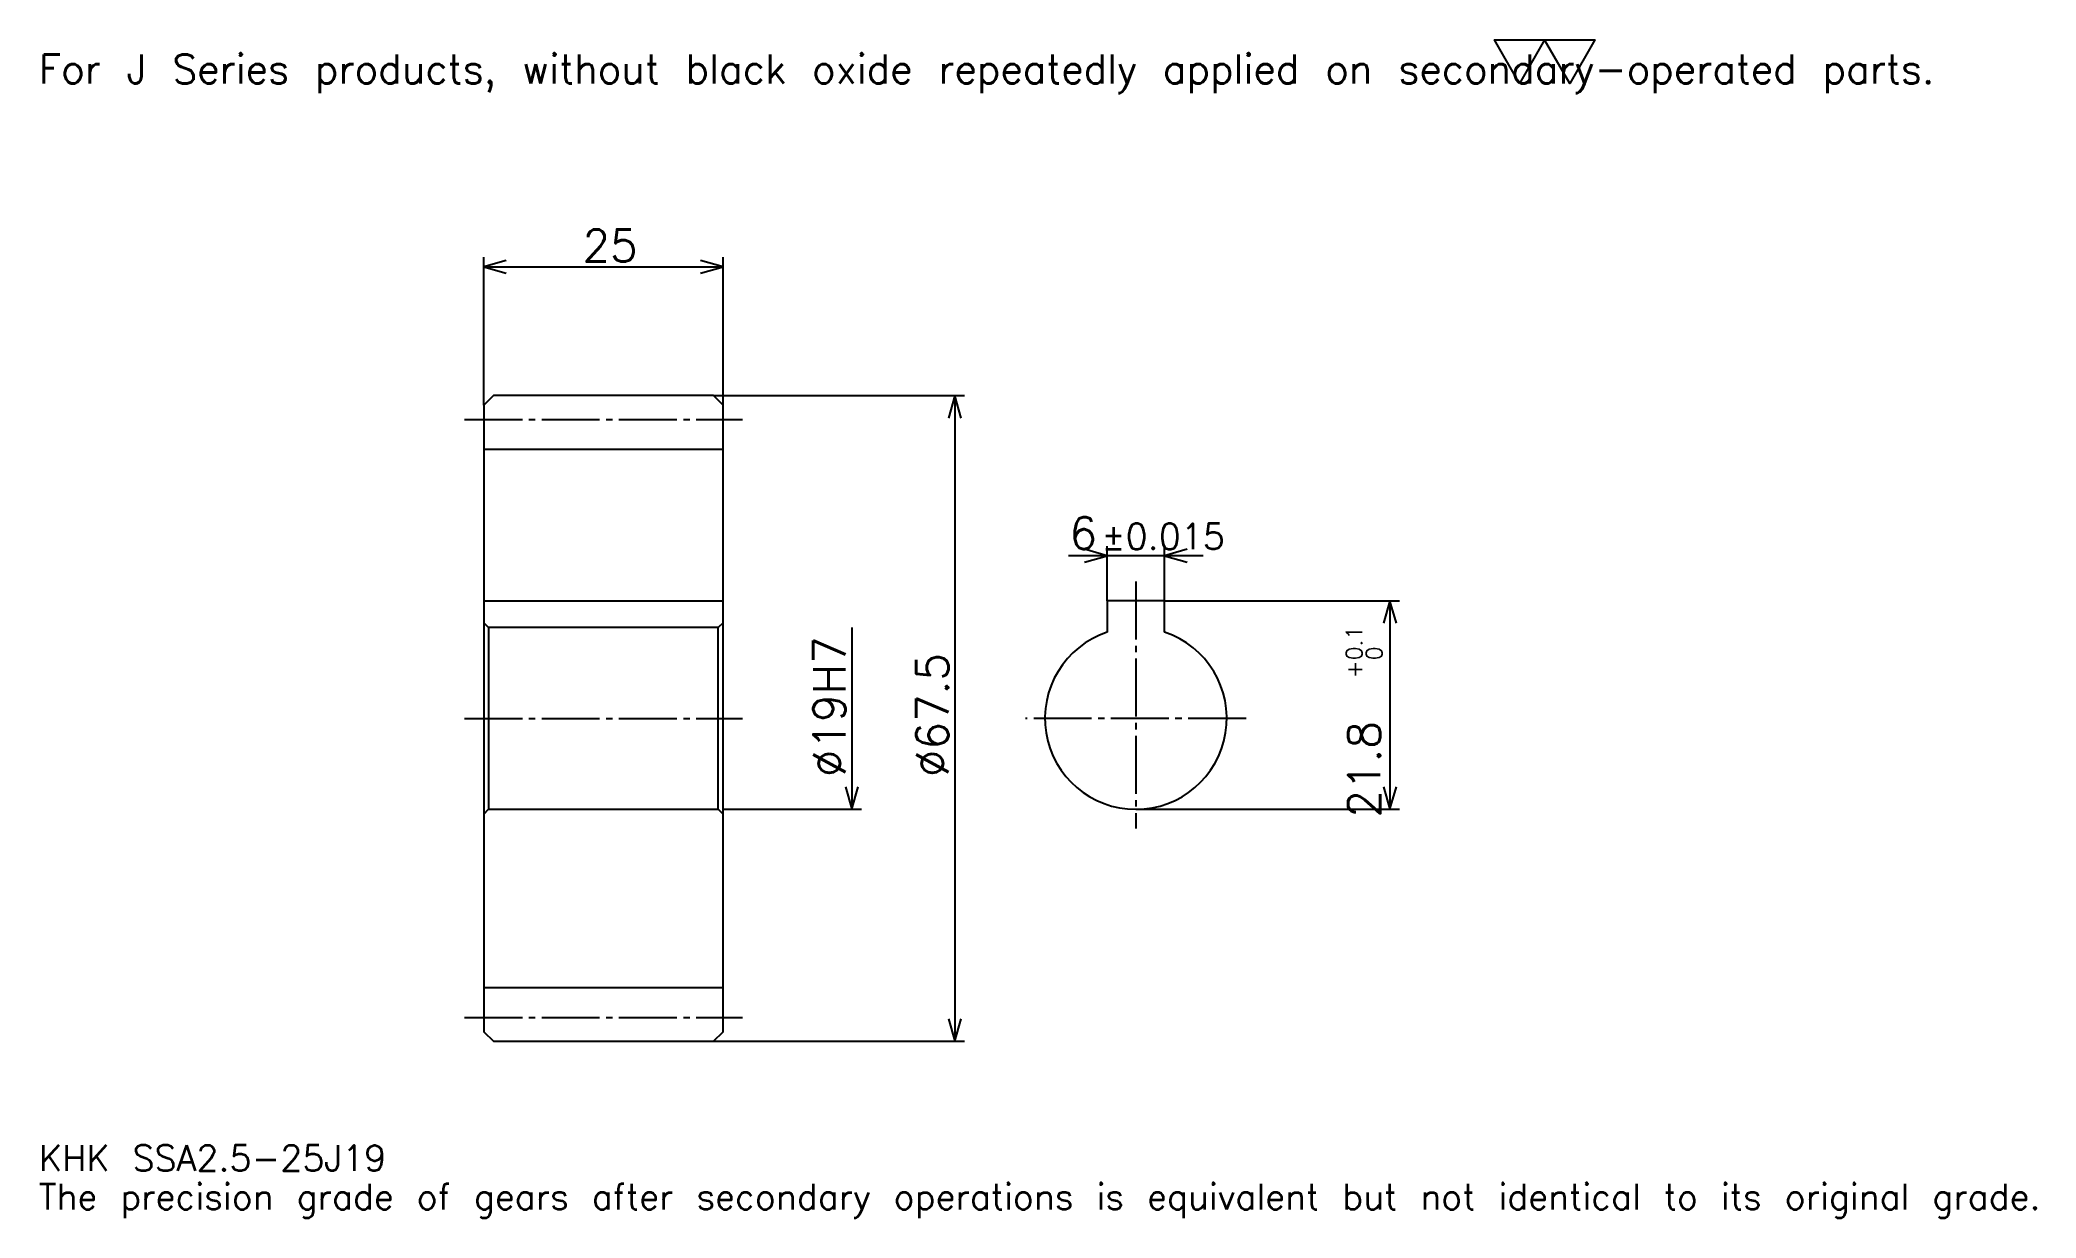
# Model space of a CAD drawing. Extents: x 7 to 215, y 2 to 126.
import ezdxf

# ---------------------------------------------------------------- set-up
doc = ezdxf.new("R2010")
doc.units = 0
doc.linetypes.add('DASHDOT', pattern=[8.070651, 6.052989, -0.672554, 0.672554, -0.672554])
doc.layers.get('0').update_dxf_attribs({"linetype": 'CONTINUOUS'})
doc.layers.add('DASHDOT', color=6, linetype='DASHDOT')
doc.styles.add('KANJI', font='TXT', dxfattribs={"bigfont": 'BIGFONT'})

msp = doc.modelspace()

# ---------------------------------------------------------------- linework, layer by layer
at = {"color": 5}
for p, q in [((53.213314, 88.440903), (53.213314, 102.900818)), ((78.213318, 88.440903), (78.213318, 102.900818)), ((53.213314, 101.891991), (78.213318, 101.891991)), ((53.213314, 87.440903), (53.213314, 88.440903)), ((77.213318, 88.440903), (78.213318, 88.440903)), ((78.213318, 88.440903), (103.434097, 88.440903)), ((78.213318, 87.440903), (78.213318, 88.440903)), ((102.42527, 88.440903), (102.42527, 20.940903)), ((128.376358, 71.698784), (114.305702, 71.698784)), ((118.341034, 66.990906), (118.341034, 72.707611)), ((124.341034, 66.990906), (124.341034, 72.707611)), ((124.341034, 66.990906), (148.889267, 66.990906)), ((147.880432, 66.990906), (147.880432, 45.190903)), ((91.664398, 64.190903), (91.664398, 45.190903)), ((78.213318, 45.190903), (92.673233, 45.190903)), ((121.341034, 45.190903), (148.889267, 45.190903)), ((77.213318, 20.940903), (78.213318, 20.940903)), ((78.213318, 20.940903), (103.434097, 20.940903))]:
    msp.add_line(p, q, dxfattribs=at)
at = {"color": 4}
for p, q in [((53.213314, 82.815903), (78.213318, 82.815903)), ((53.213314, 66.990906), (78.213318, 66.990906)), ((78.213318, 64.690903), (77.713318, 64.190903)), ((53.213314, 44.690903), (53.713314, 45.190903)), ((78.213318, 44.690903), (77.713318, 45.190903)), ((53.213314, 26.565903), (78.213318, 26.565903))]:
    msp.add_line(p, q, dxfattribs=at)
at = {"color": 7}
msp.add_lwpolyline([(161.41304, 121.059784), (158.790085, 125.606255), (169.281921, 125.606255), (166.658966, 121.059784), (164.035995, 125.606255), (161.41304, 121.059784)], dxfattribs=at)
at = {"color": 5}
for points in [[(55.567253, 102.564545), (53.213314, 101.891991), (55.567253, 101.219437)], [(75.859375, 101.219437), (78.213318, 101.891991), (75.859375, 102.564545)], [(103.097824, 86.08696), (102.42527, 88.440903), (101.752716, 86.08696)], [(115.987091, 71.02623), (118.341034, 71.698784), (115.987091, 72.371338)], [(126.694977, 72.371338), (124.341034, 71.698784), (126.694977, 71.02623)], [(148.552979, 64.636963), (147.880432, 66.990906), (147.20787, 64.636963)], [(90.991852, 47.544842), (91.664398, 45.190903), (92.33696, 47.544842)], [(147.20787, 47.544846), (147.880432, 45.190903), (148.552979, 47.544846)], [(101.752716, 23.294844), (102.42527, 20.940903), (103.097824, 23.294844)]]:
    msp.add_lwpolyline(points, dxfattribs=at)
at = {"color": 4}
for points in [[(53.213314, 44.690903), (53.213314, 21.940903), (54.213314, 20.940903), (77.213318, 20.940903), (78.213318, 21.940903), (78.213318, 87.440903), (77.213318, 88.440903), (54.213314, 88.440903), (53.213314, 87.440903), (53.213314, 44.690903)], [(124.341034, 63.704781), (124.341034, 66.990906), (118.341034, 66.990906), (118.341034, 63.704781)], [(53.213314, 64.690903), (53.713314, 64.190903), (53.713314, 45.190903), (77.713318, 45.190903), (77.713318, 64.190903), (53.713314, 64.190903)]]:
    msp.add_lwpolyline(points, dxfattribs=at)
msp.add_arc((121.341034, 54.690903), 9.5, 108.40848033, 71.59151967, dxfattribs=at)
at = {"layer": 'DASHDOT', "color": 7}
for p, q in [((51.195652, 85.940903), (80.23098, 85.940903)), ((121.341034, 69.008568), (121.341034, 43.173241)), ((51.195652, 54.690903), (80.23098, 54.690903)), ((132.858688, 54.690903), (109.823364, 54.690903)), ((51.195652, 23.440903), (80.23098, 23.440903))]:
    msp.add_line(p, q, dxfattribs=at)

# ---------------------------------------------------------------- texts
at = {"color": 7, "style": 'KANJI'}
for s, height, p in [('For J Series products, without black oxide repeatedly applied on secondary-operated parts.', 3.026495, (6.725543, 121.059784)), ('25', 3.362772, (63.527512, 102.430038)), ('6', 3.362772, (114.399605, 72.371338)), ('%%p0.015', 2.690217, (117.728333, 72.371338)), ('KHK SSA2.5-25J19', 2.690217, (6.725543, 7.398098)), ('The precision grade of gears after secondary operations is equivalent but not identical to its original grade.', 2.690217, (6.725543, 3.362772))]:
    msp.add_text(s, height=height, dxfattribs=at).set_placement(p)
for s, height, p in [('%%c19H7', 3.362772, (90.991852, 48.553844)), ('0.1', 1.681386, (144.988449, 60.760994)), ('%%c67.5', 3.362772, (101.752716, 48.553844)), ('0', 1.681386, (147.073364, 60.760994)), ('+', 1.681386, (144.988449, 58.877842)), ('21.8', 3.362772, (146.871597, 44.322437))]:
    msp.add_text(s, height=height, rotation=90, dxfattribs=at).set_placement(p)

doc.saveas('drawing.dxf')
